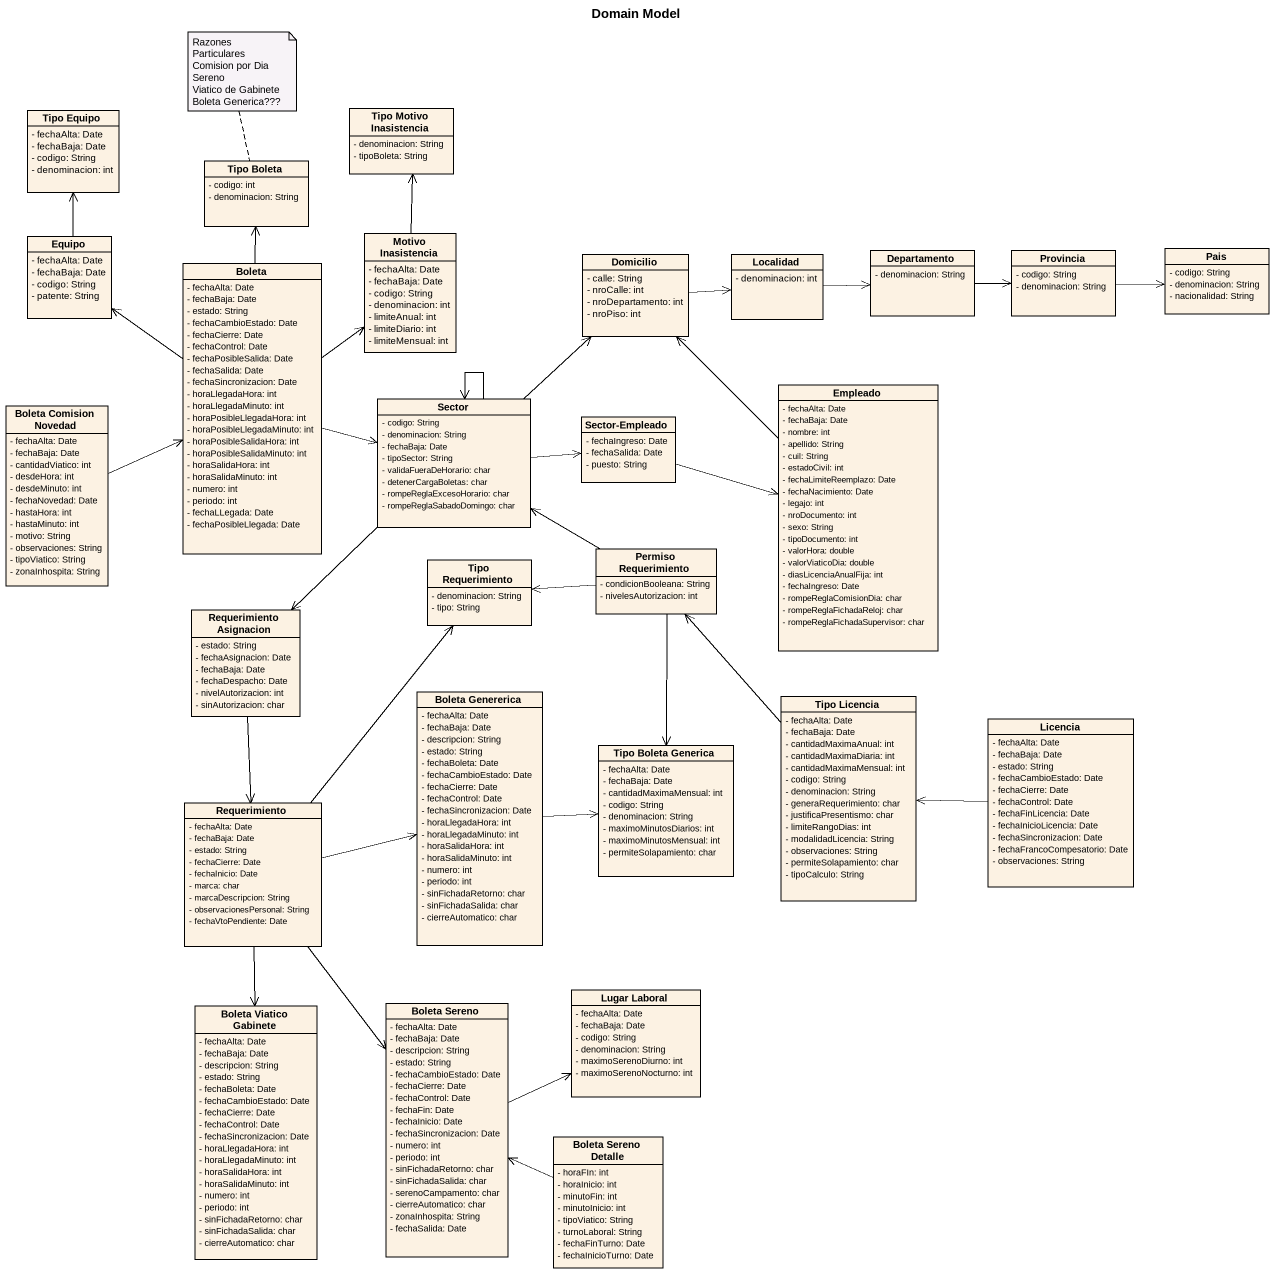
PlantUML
@startuml
title Domain Model
hide circle
hide empty members
skinparam classAttributeIconSize 0
class "Tipo Equipo" as Tipo_Equipo {
  - fechaAlta: Date
  - fechaBaja: Date
  - codigo: String
  - denominacion: int
}
class "Tipo Motivo Inasistencia" as Tipo_Motivo_Inasistencia {
  - denominacion: String
  - tipoBoleta: String
}
class "Tipo Boleta" as Tipo_Boleta {
  - codigo: int
  - denominacion: String
}
class Equipo {
  - fechaAlta: Date
  - fechaBaja: Date
  - codigo: String
  - patente: String
}
class Boleta {
  - fechaAlta: Date
  - fechaBaja: Date
  - estado: String
  - fechaCambioEstado: Date
  - fechaCierre: Date
  - fechaControl: Date
  - fechaPosibleSalida: Date
  - fechaSalida: Date
  - fechaSincronizacion: Date
  - horaLlegadaHora: int
  - horaLlegadaMinuto: int
  - horaPosibleLlegadaHora: int
  - horaPosibleLlegadaMinuto: int
  - horaPosibleSalidaHora: int
  - horaPosibleSalidaMinuto: int
  - horaSalidaHora: int
  - horaSalidaMinuto: int
  - numero: int
  - periodo: int
  - fechaLLegada: Date
  - fechaPosibleLlegada: Date
}
class "Motivo Inasistencia" as Motivo_Inasistencia {
  - fechaAlta: Date
  - fechaBaja: Date
  - codigo: String
  - denominacion: int
  - limiteAnual: int
  - limiteDiario: int
  - limiteMensual: int
}
class Domicilio {
  - calle: String
  - nroCalle: int
  - nroDepartamento: int
  - nroPiso: int
}
class Localidad {
  - denominacion: int
}
class Departamento {
  - denominacion: String
}
class Provincia {
  - codigo: String
  - denominacion: String
}
class Pais {
  - codigo: String
  - denominacion: String
  - nacionalidad: String
}
class Sector {
  - codigo: String
  - denominacion: String
  - fechaBaja: Date
  - tipoSector: String
  - validaFueraDeHorario: char
  - detenerCargaBoletas: char
  - rompeReglaExcesoHorario: char
  - rompeReglaSabadoDomingo: char
}
class Empleado {
  - fechaAlta: Date
  - fechaBaja: Date
  - nombre: int
  - apellido: String
  - cuil: String
  - estadoCivil: int
  - fechaLimiteReemplazo: Date
  - fechaNacimiento: Date
  - legajo: int
  - nroDocumento: int
  - sexo: String
  - tipoDocumento: int
  - valorHora: double
  - valorViaticoDia: double
  - diasLicenciaAnualFija: int
  - fechaIngreso: Date
  - rompeReglaComisionDia: char
  - rompeReglaFichadaReloj: char
  - rompeReglaFichadaSupervisor: char
}
class "Boleta Comision Novedad" as Boleta_Comision_Novedad {
  - fechaAlta: Date
  - fechaBaja: Date
  - cantidadViatico: int
  - desdeHora: int
  - desdeMinuto: int
  - fechaNovedad: Date
  - hastaHora: int
  - hastaMinuto: int
  - motivo: String
  - observaciones: String
  - tipoViatico: String
  - zonaInhospita: String
}
class "Sector-Empleado" as Sector_Empleado {
  - fechaIngreso: Date
  - fechaSalida: Date
  - puesto: String
}
class "Tipo Requerimiento" as Tipo_Requerimiento {
  - denominacion: String
  - tipo: String
}
class "Permiso Requerimiento" as Permiso_Requerimiento {
  - condicionBooleana: String
  - nivelesAutorizacion: int
}
class "Requerimiento Asignacion" as Requerimiento_Asignacion {
  - estado: String
  - fechaAsignacion: Date
  - fechaBaja: Date
  - fechaDespacho: Date
  - nivelAutorizacion: int
  - sinAutorizacion: char
}
class "Boleta Genererica" as Boleta_Genererica {
  - fechaAlta: Date
  - fechaBaja: Date
  - descripcion: String
  - estado: String
  - fechaBoleta: Date
  - fechaCambioEstado: Date
  - fechaCierre: Date
  - fechaControl: Date
  - fechaSincronizacion: Date
  - horaLlegadaHora: int
  - horaLlegadaMinuto: int
  - horaSalidaHora: int
  - horaSalidaMinuto: int
  - numero: int
  - periodo: int
  - sinFichadaRetorno: char
  - sinFichadaSalida: char
  - cierreAutomatico: char
}
class "Tipo Licencia" as Tipo_Licencia {
  - fechaAlta: Date
  - fechaBaja: Date
  - cantidadMaximaAnual: int
  - cantidadMaximaDiaria: int
  - cantidadMaximaMensual: int
  - codigo: String
  - denominacion: String
  - generaRequerimiento: char
  - justificaPresentismo: char
  - limiteRangoDias: int
  - modalidadLicencia: String
  - observaciones: String
  - permiteSolapamiento: char
  - tipoCalculo: String
}
class Licencia {
  - fechaAlta: Date
  - fechaBaja: Date
  - estado: String
  - fechaCambioEstado: Date
  - fechaCierre: Date
  - fechaControl: Date
  - fechaFinLicencia: Date
  - fechaInicioLicencia: Date
  - fechaSincronizacion: Date
  - fechaFrancoCompesatorio: Date
  - observaciones: String
}
class "Tipo Boleta Generica" as Tipo_Boleta_Generica {
  - fechaAlta: Date
  - fechaBaja: Date
  - cantidadMaximaMensual: int
  - codigo: String
  - denominacion: String
  - maximoMinutosDiarios: int
  - maximoMinutosMensual: int
  - permiteSolapamiento: char
}
class Requerimiento {
  - fechaAlta: Date
  - fechaBaja: Date
  - estado: String
  - fechaCierre: Date
  - fechaInicio: Date
  - marca: char
  - marcaDescripcion: String
  - observacionesPersonal: String
  - fechaVtoPendiente: Date
}
class "Lugar Laboral" as Lugar_Laboral {
  - fechaAlta: Date
  - fechaBaja: Date
  - codigo: String
  - denominacion: String
  - maximoSerenoDiurno: int
  - maximoSerenoNocturno: int
}
class "Boleta Viatico Gabinete" as Boleta_Viatico_Gabinete {
  - fechaAlta: Date
  - fechaBaja: Date
  - descripcion: String
  - estado: String
  - fechaBoleta: Date
  - fechaCambioEstado: Date
  - fechaCierre: Date
  - fechaControl: Date
  - fechaSincronizacion: Date
  - horaLlegadaHora: int
  - horaLlegadaMinuto: int
  - horaSalidaHora: int
  - horaSalidaMinuto: int
  - numero: int
  - periodo: int
  - sinFichadaRetorno: char
  - sinFichadaSalida: char
  - cierreAutomatico: char
}
class "Boleta Sereno" as Boleta_Sereno {
  - fechaAlta: Date
  - fechaBaja: Date
  - descripcion: String
  - estado: String
  - fechaCambioEstado: Date
  - fechaCierre: Date
  - fechaControl: Date
  - fechaFin: Date
  - fechaInicio: Date
  - fechaSincronizacion: Date
  - numero: int
  - periodo: int
  - sinFichadaRetorno: char
  - sinFichadaSalida: char
  - serenoCampamento: char
  - cierreAutomatico: char
  - zonaInhospita: String
  - fechaSalida: Date
}
class "Boleta Sereno Detalle" as Boleta_Sereno_Detalle {
  - horaFIn: int
  - horaInicio: int
  - minutoFin: int
  - minutoInicio: int
  - tipoViatico: String
  - turnoLaboral: String
  - fechaFinTurno: Date
  - fechaInicioTurno: Date
}
Equipo -up-> Tipo_Equipo
Boleta -up-> Tipo_Boleta
Boleta -up-> Equipo
Boleta -up-> Motivo_Inasistencia
Boleta -right-> Sector
Motivo_Inasistencia -up-> Tipo_Motivo_Inasistencia
Domicilio -right-> Localidad
Localidad -right-> Departamento
Departamento -right-> Provincia
Provincia -right-> Pais
Sector -up-> Domicilio
Sector --> Sector
Sector -right-> Sector_Empleado
Sector --> Requerimiento_Asignacion
Empleado -up-> Domicilio
Boleta_Comision_Novedad -right-> Boleta
Sector_Empleado -right-> Empleado
Permiso_Requerimiento -left-> Sector
Permiso_Requerimiento -left-> Tipo_Requerimiento
Permiso_Requerimiento --> Tipo_Boleta_Generica
Requerimiento_Asignacion --> Requerimiento
Boleta_Genererica -right-> Tipo_Boleta_Generica
Tipo_Licencia -up-> Permiso_Requerimiento
Licencia -left-> Tipo_Licencia
Requerimiento -up-> Tipo_Requerimiento
Requerimiento -right-> Boleta_Genererica
Requerimiento --> Boleta_Viatico_Gabinete
Requerimiento --> Boleta_Sereno
Boleta_Sereno -right-> Lugar_Laboral
Boleta_Sereno_Detalle -left-> Boleta_Sereno
note top of Tipo_Boleta
  Razones Particulares
  Comision por Dia
  Sereno
  Viatico de Gabinete
  Boleta Generica???
end note
@enduml
